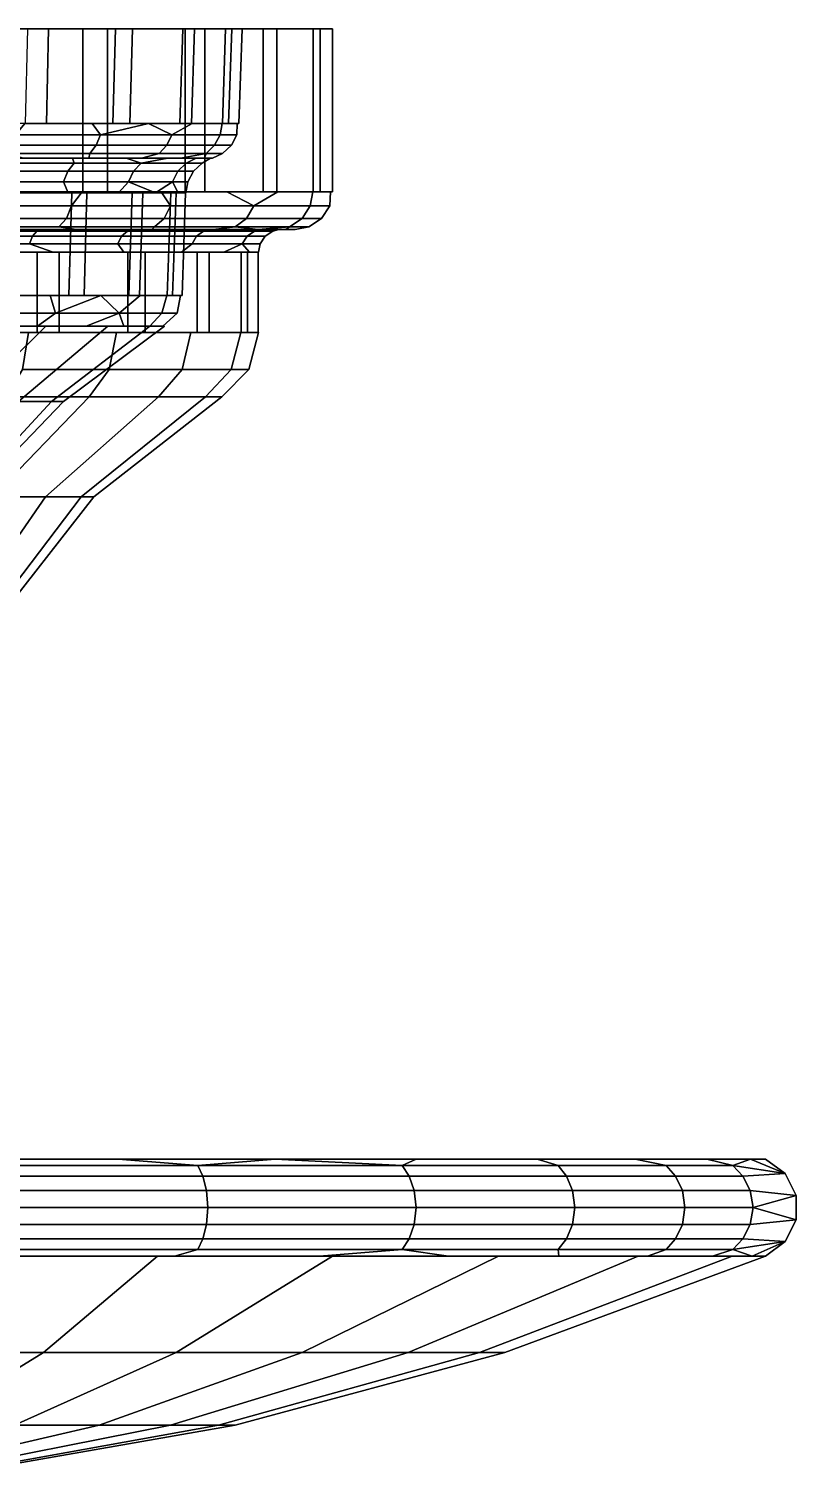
# Model space of a CAD drawing. Extents: x -16 to 16, y -20.9 to 0.1.
# Drawn here: x 4.96 to 15.99, y -20.63 to 0.13 of the extents above; entities that cross this region are included whole.
import ezdxf

# ---------------------------------------------------------------- set-up
doc = ezdxf.new("R2010")
doc.units = 0
doc.header["$MEASUREMENT"] = 0
doc.layers.add('PUXADOR', color=7, linetype='CONTINUOUS')

msp = doc.modelspace()

# ---------------------------------------------------------------- linework, layer by layer
at = {"layer": 'PUXADOR'}
for points in [[(5.246, 0.132, 6.082), (5.215, -1.229, 6.046), (3.764, -1.229, 7.042), (3.786, 0.132, 7.084)], [(3.988, 0.132, -8.433), (3.988, -2.212, -8.433), (5.739, -2.212, -7.354), (5.739, 0.132, -7.354)], [(6.093, 0.132, 7.063), (6.093, -2.212, 7.063), (4.397, -2.212, 8.227), (4.397, 0.132, 8.227)], [(4.911, 0.132, 7.931), (6.284, 0.132, 6.894), (4.721, 0.132, 6.498)], [(5.969, 0.132, 5.375), (4.721, 0.132, 6.498), (6.284, 0.132, 6.894)], [(4.911, 0.132, -7.931), (4.721, 0.132, -6.498), (6.284, 0.132, -6.894)], [(5.969, 0.132, -5.375), (6.284, 0.132, -6.894), (4.721, 0.132, -6.498)], [(4.942, 0.132, -6.332), (4.912, -1.229, -6.295), (6.172, -1.229, -5.065), (6.209, 0.132, -5.096)], [(6.451, 0.132, 4.785), (6.413, -1.229, 4.756), (5.215, -1.229, 6.046), (5.246, 0.132, 6.082)], [(5.739, 0.132, -7.354), (5.739, -2.212, -7.354), (7.211, -2.212, -5.918), (7.211, 0.132, -5.918)], [(6.284, 0.132, 6.894), (7.444, 0.132, 5.621), (5.969, 0.132, 5.375)], [(6.956, 0.132, 4.016), (5.969, 0.132, 5.375), (7.444, 0.132, 5.621)], [(6.284, 0.132, -6.894), (5.969, 0.132, -5.375), (7.444, 0.132, -5.621)], [(6.956, 0.132, -4.016), (7.444, 0.132, -5.621), (5.969, 0.132, -5.375)], [(7.492, 0.132, 5.557), (7.492, -2.212, 5.557), (6.093, -2.212, 7.063), (6.093, 0.132, 7.063)], [(6.209, 0.132, -5.096), (6.172, -1.229, -5.065), (7.132, -1.229, -3.59), (7.175, 0.132, -3.611)], [(7.343, 0.132, 3.255), (7.3, -1.229, 3.236), (6.413, -1.229, 4.756), (6.451, 0.132, 4.785)], [(8.35, 0.132, 4.158), (6.956, 0.132, 4.016), (7.444, 0.132, 5.621)], [(6.956, 0.132, 4.016), (8.35, 0.132, 4.158), (7.639, 0.132, 2.482)], [(6.956, 0.132, -4.016), (7.639, 0.132, -2.482), (8.35, 0.132, -4.158)], [(6.956, 0.132, -4.016), (8.35, 0.132, -4.158), (7.444, 0.132, -5.621)], [(7.175, 0.132, -3.611), (7.132, -1.229, -3.59), (7.745, -1.229, -1.94), (7.791, 0.132, -1.952)], [(7.211, 0.132, -5.918), (7.211, -2.212, -5.918), (8.332, -2.212, -4.194), (8.332, 0.132, -4.194)], [(7.878, 0.132, 1.567), (7.831, -1.229, 1.558), (7.3, -1.229, 3.236), (7.343, 0.132, 3.255)], [(8.528, 0.132, 3.78), (8.528, -2.212, 3.78), (7.492, -2.212, 5.557), (7.492, 0.132, 5.557)], [(8.972, 0.132, 2.553), (7.639, 0.132, 2.482), (8.35, 0.132, 4.158)], [(7.988, 0.132, 0.84), (7.639, 0.132, 2.482), (8.972, 0.132, 2.553)], [(7.639, 0.132, -2.482), (7.988, 0.132, -0.84), (8.972, 0.132, -2.553)], [(8.35, 0.132, -4.158), (7.639, 0.132, -2.482), (8.972, 0.132, -2.553)], [(7.791, 0.132, -1.952), (7.745, -1.229, -1.94), (7.982, -1.229, -0.196), (8.03, 0.132, -0.197)], [(8.03, 0.132, -0.197), (7.982, -1.229, -0.196), (7.831, -1.229, 1.558), (7.878, 0.132, 1.567)], [(8.972, 0.132, 2.553), (9.288, 0.132, 0.861), (7.988, 0.132, 0.84)], [(9.288, 0.132, -0.861), (7.988, 0.132, 0.84), (9.288, 0.132, 0.861)], [(8.972, 0.132, -2.553), (7.988, 0.132, -0.84), (9.288, 0.132, -0.861)], [(7.988, 0.132, 0.84), (9.288, 0.132, -0.861), (7.988, 0.132, -0.84)], [(8.332, 0.132, -4.194), (8.332, -2.212, -4.194), (9.049, -2.212, -2.267), (9.049, 0.132, -2.267)], [(9.149, 0.132, 1.82), (9.149, -2.212, 1.82), (8.528, -2.212, 3.78), (8.528, 0.132, 3.78)], [(9.049, 0.132, -2.267), (9.049, -2.212, -2.267), (9.325, -2.212, -0.229), (9.325, 0.132, -0.229)], [(9.325, 0.132, -0.229), (9.325, -2.212, -0.229), (9.149, -2.212, 1.82), (9.149, 0.132, 1.82)], [(5.874, -1.229, 5.408), (4.904, -1.229, 6.301), (4.773, -1.389, 6.364), (5.993, -1.389, 5.23)], [(4.904, -1.229, -6.301), (5.874, -1.229, -5.408), (5.993, -1.389, -5.23), (4.773, -1.389, -6.364)], [(6.684, -1.229, 4.367), (5.874, -1.229, 5.408), (5.993, -1.389, 5.23)], [(5.874, -1.229, -5.408), (6.684, -1.229, -4.367), (5.993, -1.389, -5.23)], [(6.684, -1.229, 4.367), (5.993, -1.389, 5.23), (7.019, -1.389, 3.743)], [(7.019, -1.389, -3.743), (5.993, -1.389, -5.23), (6.684, -1.229, -4.367)], [(7.019, -1.389, 3.743), (7.312, -1.229, 3.207), (6.684, -1.229, 4.367)], [(7.019, -1.389, -3.743), (6.684, -1.229, -4.367), (7.312, -1.229, -3.207)], [(7.019, -1.389, 3.743), (7.71, -1.389, 1.958), (7.74, -1.229, 1.96), (7.312, -1.229, 3.207)], [(7.312, -1.229, -3.207), (7.74, -1.229, -1.96), (7.71, -1.389, -1.958), (7.019, -1.389, -3.743)], [(7.957, -1.229, 0.659), (7.74, -1.229, 1.96), (7.71, -1.389, 1.958), (7.954, -1.389)], [(7.74, -1.229, -1.96), (7.957, -1.229, -0.659), (7.954, -1.389), (7.71, -1.389, -1.958)], [(7.954, -1.389), (7.957, -1.229, -0.659), (7.957, -1.229, 0.659)], [(5.932, -1.54, 5.177), (5.993, -1.389, 5.23), (4.773, -1.389, 6.364), (4.724, -1.54, 6.298)], [(4.724, -1.54, -6.298), (4.773, -1.389, -6.364), (5.993, -1.389, -5.23), (5.932, -1.54, -5.177)], [(6.947, -1.54, 3.705), (7.019, -1.389, 3.743), (5.993, -1.389, 5.23), (5.932, -1.54, 5.177)], [(5.932, -1.54, -5.177), (5.993, -1.389, -5.23), (7.019, -1.389, -3.743), (6.947, -1.54, -3.705)], [(7.631, -1.54, 1.938), (7.71, -1.389, 1.958), (7.019, -1.389, 3.743), (6.947, -1.54, 3.705)], [(6.947, -1.54, -3.705), (7.019, -1.389, -3.743), (7.71, -1.389, -1.958), (7.631, -1.54, -1.938)], [(7.873, -1.54), (7.954, -1.389), (7.71, -1.389, 1.958), (7.631, -1.54, 1.938)], [(7.631, -1.54, -1.938), (7.71, -1.389, -1.958), (7.954, -1.389), (7.873, -1.54)], [(5.838, -1.657, 5.095), (5.932, -1.54, 5.177), (4.724, -1.54, 6.298), (4.649, -1.657, 6.199)], [(4.649, -1.657, -6.199), (4.724, -1.54, -6.298), (5.932, -1.54, -5.177), (5.838, -1.657, -5.095)], [(5.838, -1.657, 5.095), (4.649, -1.657, 6.199), (4.886, -1.727, 5.823), (5.823, -1.727, 4.886)], [(4.649, -1.657, -6.199), (5.838, -1.657, -5.095), (5.823, -1.727, -4.886), (4.886, -1.727, -5.823)], [(6.837, -1.657, 3.646), (5.838, -1.657, 5.095), (5.823, -1.727, 4.886), (6.583, -1.727, 3.801)], [(5.838, -1.657, -5.095), (6.837, -1.657, -3.646), (6.583, -1.727, -3.801), (5.823, -1.727, -4.886)], [(6.837, -1.657, 3.646), (6.947, -1.54, 3.705), (5.932, -1.54, 5.177), (5.838, -1.657, 5.095)], [(5.838, -1.657, -5.095), (5.932, -1.54, -5.177), (6.947, -1.54, -3.705), (6.837, -1.657, -3.646)], [(7.51, -1.657, 1.907), (6.837, -1.657, 3.646), (6.583, -1.727, 3.801), (7.143, -1.727, 2.6)], [(6.837, -1.657, -3.646), (7.51, -1.657, -1.907), (7.143, -1.727, -2.6), (6.583, -1.727, -3.801)], [(7.51, -1.657, 1.907), (7.631, -1.54, 1.938), (6.947, -1.54, 3.705), (6.837, -1.657, 3.646)], [(6.837, -1.657, -3.646), (6.947, -1.54, -3.705), (7.631, -1.54, -1.938), (7.51, -1.657, -1.907)], [(7.51, -1.657, 1.907), (7.143, -1.727, 2.6), (7.486, -1.727, 1.32)], [(7.51, -1.657, -1.907), (7.486, -1.727, -1.32), (7.143, -1.727, -2.6)], [(7.748, -1.657), (7.51, -1.657, 1.907), (7.486, -1.727, 1.32), (7.601, -1.727)], [(7.51, -1.657, -1.907), (7.748, -1.657), (7.601, -1.727), (7.486, -1.727, -1.32)], [(7.748, -1.657), (7.873, -1.54), (7.631, -1.54, 1.938), (7.51, -1.657, 1.907)], [(7.51, -1.657, -1.907), (7.631, -1.54, -1.938), (7.873, -1.54), (7.748, -1.657)], [(5.616, -1.797, 4.901), (5.522, -1.915, 4.819), (4.398, -1.915, 5.864), (4.472, -1.797, 5.963)], [(4.472, -1.797, -5.963), (4.398, -1.915, -5.864), (5.522, -1.915, -4.819), (5.616, -1.797, -4.901)], [(5.616, -1.797, 4.901), (4.472, -1.797, 5.963), (4.669, -1.727, 5.998), (5.592, -1.727, 5.148)], [(4.472, -1.797, -5.963), (5.616, -1.797, -4.901), (5.592, -1.727, -5.148), (4.669, -1.727, -5.998)], [(6.577, -1.797, 3.508), (6.467, -1.915, 3.449), (5.522, -1.915, 4.819), (5.616, -1.797, 4.901)], [(5.616, -1.797, -4.901), (5.522, -1.915, -4.819), (6.467, -1.915, -3.449), (6.577, -1.797, -3.508)], [(6.577, -1.797, 3.508), (5.616, -1.797, 4.901), (5.592, -1.727, 5.148), (6.363, -1.727, 4.157)], [(5.616, -1.797, -4.901), (6.577, -1.797, -3.508), (6.363, -1.727, -4.157), (5.592, -1.727, -5.148)], [(6.577, -1.797, 3.508), (6.363, -1.727, 4.157), (6.961, -1.727, 3.053)], [(6.577, -1.797, -3.508), (6.961, -1.727, -3.053), (6.363, -1.727, -4.157)], [(7.225, -1.797, 1.835), (7.104, -1.915, 1.804), (6.467, -1.915, 3.449), (6.577, -1.797, 3.508)], [(6.577, -1.797, -3.508), (6.467, -1.915, -3.449), (7.104, -1.915, -1.804), (7.225, -1.797, -1.835)], [(7.225, -1.797, 1.835), (6.577, -1.797, 3.508), (6.961, -1.727, 3.053), (7.369, -1.727, 1.866)], [(6.577, -1.797, -3.508), (7.225, -1.797, -1.835), (7.369, -1.727, -1.866), (6.961, -1.727, -3.053)], [(7.454, -1.797), (7.33, -1.915), (7.104, -1.915, 1.804), (7.225, -1.797, 1.835)], [(7.225, -1.797, -1.835), (7.104, -1.915, -1.804), (7.33, -1.915), (7.454, -1.797)], [(7.454, -1.797), (7.225, -1.797, 1.835), (7.369, -1.727, 1.866), (7.575, -1.727, 0.628)], [(7.225, -1.797, -1.835), (7.454, -1.797), (7.575, -1.727, -0.628), (7.369, -1.727, -1.866)], [(7.575, -1.727, -0.628), (7.454, -1.797), (7.575, -1.727, 0.628)], [(5.522, -1.915, 4.819), (5.461, -2.065, 4.766), (4.349, -2.065, 5.798), (4.398, -1.915, 5.864)], [(4.398, -1.915, -5.864), (4.349, -2.065, -5.798), (5.461, -2.065, -4.766), (5.522, -1.915, -4.819)], [(5.529, -2.225, 4.64), (4.64, -2.225, 5.529), (4.349, -2.065, 5.798), (5.461, -2.065, 4.766)], [(4.64, -2.225, -5.529), (5.529, -2.225, -4.64), (5.461, -2.065, -4.766), (4.349, -2.065, -5.798)], [(6.467, -1.915, 3.449), (6.395, -2.065, 3.411), (5.461, -2.065, 4.766), (5.522, -1.915, 4.819)], [(5.522, -1.915, -4.819), (5.461, -2.065, -4.766), (6.395, -2.065, -3.411), (6.467, -1.915, -3.449)], [(6.251, -2.225, 3.609), (5.529, -2.225, 4.64), (5.461, -2.065, 4.766), (6.395, -2.065, 3.411)], [(5.529, -2.225, -4.64), (6.251, -2.225, -3.609), (6.395, -2.065, -3.411), (5.461, -2.065, -4.766)], [(6.395, -2.065, 3.411), (6.783, -2.225, 2.469), (6.251, -2.225, 3.609)], [(6.395, -2.065, -3.411), (6.251, -2.225, -3.609), (6.783, -2.225, -2.469)], [(7.104, -1.915, 1.804), (7.025, -2.065, 1.784), (6.395, -2.065, 3.411), (6.467, -1.915, 3.449)], [(6.467, -1.915, -3.449), (6.395, -2.065, -3.411), (7.025, -2.065, -1.784), (7.104, -1.915, -1.804)], [(6.395, -2.065, 3.411), (7.025, -2.065, 1.784), (6.783, -2.225, 2.469)], [(7.025, -2.065, -1.784), (6.395, -2.065, -3.411), (6.783, -2.225, -2.469)], [(6.783, -2.225, 2.469), (7.025, -2.065, 1.784), (7.108, -2.225, 1.253)], [(6.783, -2.225, -2.469), (7.108, -2.225, -1.253), (7.025, -2.065, -1.784)], [(7.33, -1.915), (7.248, -2.065), (7.025, -2.065, 1.784), (7.104, -1.915, 1.804)], [(7.104, -1.915, -1.804), (7.025, -2.065, -1.784), (7.248, -2.065), (7.33, -1.915)], [(7.025, -2.065, 1.784), (7.248, -2.065), (7.218, -2.225), (7.108, -2.225, 1.253)], [(7.108, -2.225, -1.253), (7.218, -2.225), (7.248, -2.065), (7.025, -2.065, -1.784)], [(5.574, -2.41, -7.432), (4.071, -2.41, -8.351), (4.44, -2.212, -8.204), (5.729, -2.212, -7.361)], [(4.071, -2.41, 8.351), (5.574, -2.41, 7.432), (5.729, -2.212, 7.361), (4.44, -2.212, 8.204)], [(4.441, -2.225, -5.69), (4.409, -3.702, -5.649), (5.54, -3.702, -4.546), (5.579, -2.225, -4.579)], [(5.797, -2.225, 4.3), (5.756, -3.702, 4.269), (4.681, -3.702, 5.426), (4.714, -2.225, 5.465)], [(5.579, -2.225, -4.579), (5.54, -3.702, -4.546), (6.401, -3.702, -3.222), (6.447, -2.225, -3.245)], [(7, -2.41, -6.109), (5.574, -2.41, -7.432), (5.729, -2.212, -7.361), (6.863, -2.212, -6.318)], [(5.574, -2.41, 7.432), (7, -2.41, 6.109), (6.863, -2.212, 6.318), (5.729, -2.212, 7.361)], [(6.599, -2.225, 2.925), (6.551, -3.702, 2.904), (5.756, -3.702, 4.269), (5.797, -2.225, 4.3)], [(6.447, -2.225, -3.245), (6.401, -3.702, -3.222), (6.951, -3.702, -1.741), (7.001, -2.225, -1.754)], [(7.079, -2.225, 1.408), (7.029, -3.702, 1.398), (6.551, -3.702, 2.904), (6.599, -2.225, 2.925)], [(8.197, -2.41, -4.372), (7, -2.41, -6.109), (6.863, -2.212, -6.318), (7.809, -2.212, -5.102)], [(7, -2.41, 6.109), (8.197, -2.41, 4.372), (7.809, -2.212, 5.102), (6.863, -2.212, 6.318)], [(7.001, -2.225, -1.754), (6.951, -3.702, -1.741), (7.164, -3.702, -0.176), (7.216, -2.225, -0.177)], [(7.216, -2.225, -0.177), (7.164, -3.702, -0.176), (7.029, -3.702, 1.398), (7.079, -2.225, 1.408)], [(8.197, -2.41, -4.372), (7.809, -2.212, -5.102), (8.542, -2.212, -3.747)], [(8.197, -2.41, 4.372), (8.542, -2.212, 3.747), (7.809, -2.212, 5.102)], [(9.004, -2.41, -2.287), (8.197, -2.41, -4.372), (8.542, -2.212, -3.747), (9.043, -2.212, -2.29)], [(8.197, -2.41, 4.372), (9.004, -2.41, 2.287), (9.043, -2.212, 2.29), (8.542, -2.212, 3.747)], [(9.043, -2.212, -2.29), (9.296, -2.212, -0.77), (9.29, -2.41), (9.004, -2.41, -2.287)], [(9.004, -2.41, 2.287), (9.29, -2.41), (9.296, -2.212, 0.77), (9.043, -2.212, 2.29)], [(9.296, -2.212, 0.77), (9.29, -2.41), (9.296, -2.212, -0.77)], [(5.574, -2.41, -7.432), (5.502, -2.594, -7.336), (4.018, -2.594, -8.243), (4.071, -2.41, -8.351)], [(4.071, -2.41, 8.351), (4.018, -2.594, 8.243), (5.502, -2.594, 7.336), (5.574, -2.41, 7.432)], [(7, -2.41, -6.109), (6.909, -2.594, -6.03), (5.502, -2.594, -7.336), (5.574, -2.41, -7.432)], [(5.574, -2.41, 7.432), (5.502, -2.594, 7.336), (6.909, -2.594, 6.03), (7, -2.41, 6.109)], [(8.197, -2.41, -4.372), (8.091, -2.594, -4.315), (6.909, -2.594, -6.03), (7, -2.41, -6.109)], [(7, -2.41, 6.109), (6.909, -2.594, 6.03), (8.091, -2.594, 4.315), (8.197, -2.41, 4.372)], [(9.004, -2.41, -2.287), (8.888, -2.594, -2.257), (8.091, -2.594, -4.315), (8.197, -2.41, -4.372)], [(8.197, -2.41, 4.372), (8.091, -2.594, 4.315), (8.888, -2.594, 2.257), (9.004, -2.41, 2.287)], [(9.29, -2.41), (9.17, -2.594), (8.888, -2.594, -2.257), (9.004, -2.41, -2.287)], [(9.004, -2.41, 2.287), (8.888, -2.594, 2.257), (9.17, -2.594), (9.29, -2.41)], [(5.502, -2.594, -7.336), (5.392, -2.714, -7.19), (3.938, -2.714, -8.078), (4.018, -2.594, -8.243)], [(4.018, -2.594, 8.243), (3.938, -2.714, 8.078), (5.392, -2.714, 7.19), (5.502, -2.594, 7.336)], [(6.909, -2.594, -6.03), (6.771, -2.714, -5.909), (5.392, -2.714, -7.19), (5.502, -2.594, -7.336)], [(5.502, -2.594, 7.336), (5.392, -2.714, 7.19), (6.771, -2.714, 5.909), (6.909, -2.594, 6.03)], [(8.091, -2.594, -4.315), (7.93, -2.714, -4.229), (6.771, -2.714, -5.909), (6.909, -2.594, -6.03)], [(6.909, -2.594, 6.03), (6.771, -2.714, 5.909), (7.93, -2.714, 4.229), (8.091, -2.594, 4.315)], [(8.888, -2.594, -2.257), (8.71, -2.714, -2.212), (7.93, -2.714, -4.229), (8.091, -2.594, -4.315)], [(8.091, -2.594, 4.315), (7.93, -2.714, 4.229), (8.71, -2.714, 2.212), (8.888, -2.594, 2.257)], [(9.17, -2.594), (8.987, -2.714), (8.71, -2.714, -2.212), (8.888, -2.594, -2.257)], [(8.888, -2.594, 2.257), (8.71, -2.714, 2.212), (8.987, -2.714), (9.17, -2.594)], [(4.971, -2.956, -6.628), (5.014, -2.847, -6.686), (3.662, -2.847, -7.512), (3.63, -2.956, -7.447)], [(3.63, -2.956, 7.447), (3.662, -2.847, 7.512), (5.014, -2.847, 6.686), (4.971, -2.956, 6.628)], [(5.014, -2.847, -6.686), (5.08, -2.774, -6.773), (3.71, -2.774, -7.611), (3.662, -2.847, -7.512)], [(3.662, -2.847, 7.512), (3.71, -2.774, 7.611), (5.08, -2.774, 6.773), (5.014, -2.847, 6.686)], [(5.274, -2.752, -6.776), (4.086, -2.752, -7.551), (3.71, -2.774, -7.611), (5.08, -2.774, -6.773)], [(4.086, -2.752, 7.551), (5.274, -2.752, 6.776), (5.08, -2.774, 6.773), (3.71, -2.774, 7.611)], [(5.649, -2.752, -6.732), (4.394, -2.752, -7.611), (3.938, -2.714, -8.078), (5.392, -2.714, -7.19)], [(4.394, -2.752, 7.611), (5.649, -2.752, 6.732), (5.392, -2.714, 7.19), (3.938, -2.714, 8.078)], [(4.52, -2.752, -7.3), (4.626, -2.752, -7.472), (5.784, -2.752, -6.345)], [(5.784, -2.752, 6.345), (4.626, -2.752, 7.472), (4.52, -2.752, 7.3)], [(5.921, -2.752, -6.495), (5.784, -2.752, -6.345), (4.626, -2.752, -7.472)], [(4.626, -2.752, 7.472), (5.784, -2.752, 6.345), (5.921, -2.752, 6.495)], [(6.242, -2.956, -5.448), (6.296, -2.847, -5.495), (5.014, -2.847, -6.686), (4.971, -2.956, -6.628)], [(4.971, -2.956, 6.628), (5.014, -2.847, 6.686), (6.296, -2.847, 5.495), (6.242, -2.956, 5.448)], [(6.296, -2.847, -5.495), (6.379, -2.774, -5.567), (5.08, -2.774, -6.773), (5.014, -2.847, -6.686)], [(5.014, -2.847, 6.686), (5.08, -2.774, 6.773), (6.379, -2.774, 5.567), (6.296, -2.847, 5.495)], [(6.317, -2.752, -5.815), (5.274, -2.752, -6.776), (5.08, -2.774, -6.773), (6.379, -2.774, -5.567)], [(5.274, -2.752, 6.776), (6.317, -2.752, 5.815), (6.379, -2.774, 5.567), (5.08, -2.774, 6.773)], [(6.732, -2.752, -5.649), (5.649, -2.752, -6.732), (5.392, -2.714, -7.19), (6.771, -2.714, -5.909)], [(5.649, -2.752, 6.732), (6.732, -2.752, 5.649), (6.771, -2.714, 5.909), (5.392, -2.714, 7.19)], [(5.784, -2.752, -6.345), (5.921, -2.752, -6.495), (6.852, -2.752, -5.174)], [(6.852, -2.752, 5.174), (5.921, -2.752, 6.495), (5.784, -2.752, 6.345)], [(7.013, -2.752, -5.296), (6.852, -2.752, -5.174), (5.921, -2.752, -6.495)], [(5.921, -2.752, 6.495), (6.852, -2.752, 5.174), (7.013, -2.752, 5.296)], [(7.31, -2.956, -3.899), (7.374, -2.847, -3.933), (6.296, -2.847, -5.495), (6.242, -2.956, -5.448)], [(6.242, -2.956, 5.448), (6.296, -2.847, 5.495), (7.374, -2.847, 3.933), (7.31, -2.956, 3.899)], [(7.374, -2.847, -3.933), (7.471, -2.774, -3.984), (6.379, -2.774, -5.567), (6.296, -2.847, -5.495)], [(6.296, -2.847, 5.495), (6.379, -2.774, 5.567), (7.471, -2.774, 3.984), (7.374, -2.847, 3.933)], [(7.188, -2.752, -4.696), (6.317, -2.752, -5.815), (6.379, -2.774, -5.567)], [(6.317, -2.752, 5.815), (7.188, -2.752, 4.696), (6.379, -2.774, 5.567)], [(7.188, -2.752, -4.696), (6.379, -2.774, -5.567), (7.471, -2.774, -3.984)], [(7.471, -2.774, 3.984), (6.379, -2.774, 5.567), (7.188, -2.752, 4.696)], [(7.611, -2.752, -4.394), (6.732, -2.752, -5.649), (6.771, -2.714, -5.909), (7.93, -2.714, -4.229)], [(6.732, -2.752, 5.649), (7.611, -2.752, 4.394), (7.93, -2.714, 4.229), (6.771, -2.714, 5.909)], [(6.852, -2.752, -5.174), (7.013, -2.752, -5.296), (7.686, -2.752, -3.827)], [(7.686, -2.752, 3.827), (7.013, -2.752, 5.296), (6.852, -2.752, 5.174)], [(7.867, -2.752, -3.917), (7.686, -2.752, -3.827), (7.013, -2.752, -5.296)], [(7.013, -2.752, 5.296), (7.686, -2.752, 3.827), (7.867, -2.752, 3.917)], [(7.471, -2.774, -3.984), (7.863, -2.752, -3.449), (7.188, -2.752, -4.696)], [(7.471, -2.774, 3.984), (7.188, -2.752, 4.696), (7.863, -2.752, 3.449)], [(8.03, -2.956, -2.039), (8.1, -2.847, -2.057), (7.374, -2.847, -3.933), (7.31, -2.956, -3.899)], [(7.31, -2.956, 3.899), (7.374, -2.847, 3.933), (8.1, -2.847, 2.057), (8.03, -2.956, 2.039)], [(8.1, -2.847, -2.057), (8.206, -2.774, -2.084), (7.471, -2.774, -3.984), (7.374, -2.847, -3.933)], [(7.374, -2.847, 3.933), (7.471, -2.774, 3.984), (8.206, -2.774, 2.084), (8.1, -2.847, 2.057)], [(8.323, -2.752, -2.108), (7.863, -2.752, -3.449), (7.471, -2.774, -3.984), (8.206, -2.774, -2.084)], [(7.863, -2.752, 3.449), (8.323, -2.752, 2.108), (8.206, -2.774, 2.084), (7.471, -2.774, 3.984)], [(7.93, -2.714, -4.229), (8.258, -2.752, -3.006), (7.611, -2.752, -4.394)], [(7.93, -2.714, 4.229), (7.611, -2.752, 4.394), (8.258, -2.752, 3.006)], [(8.258, -2.752, -2.35), (7.686, -2.752, -3.827), (7.867, -2.752, -3.917)], [(8.258, -2.752, 2.35), (7.867, -2.752, 3.917), (7.686, -2.752, 3.827)], [(7.867, -2.752, -3.917), (8.453, -2.752, -2.405), (8.258, -2.752, -2.35)], [(7.867, -2.752, 3.917), (8.258, -2.752, 2.35), (8.453, -2.752, 2.405)], [(8.258, -2.752, -3.006), (7.93, -2.714, -4.229), (8.71, -2.714, -2.212)], [(8.71, -2.714, 2.212), (7.93, -2.714, 4.229), (8.258, -2.752, 3.006)], [(8.285, -2.956), (8.357, -2.847), (8.1, -2.847, -2.057), (8.03, -2.956, -2.039)], [(8.03, -2.956, 2.039), (8.1, -2.847, 2.057), (8.357, -2.847), (8.285, -2.956)], [(8.357, -2.847), (8.467, -2.774), (8.206, -2.774, -2.084), (8.1, -2.847, -2.057)], [(8.1, -2.847, 2.057), (8.206, -2.774, 2.084), (8.467, -2.774), (8.357, -2.847)], [(8.557, -2.752, -0.709), (8.323, -2.752, -2.108), (8.206, -2.774, -2.084), (8.467, -2.774)], [(8.323, -2.752, 2.108), (8.557, -2.752, 0.709), (8.467, -2.774), (8.206, -2.774, 2.084)], [(8.71, -2.714, -2.212), (8.655, -2.752, -1.526), (8.258, -2.752, -3.006)], [(8.258, -2.752, 3.006), (8.655, -2.752, 1.526), (8.71, -2.714, 2.212)], [(8.549, -2.752, -0.792), (8.258, -2.752, -2.35), (8.453, -2.752, -2.405)], [(8.549, -2.752, 0.792), (8.453, -2.752, 2.405), (8.258, -2.752, 2.35)], [(8.453, -2.752, -2.405), (8.751, -2.752, -0.811), (8.549, -2.752, -0.792)], [(8.453, -2.752, 2.405), (8.549, -2.752, 0.792), (8.751, -2.752, 0.811)], [(8.467, -2.774), (8.557, -2.752, 0.709), (8.557, -2.752, -0.709)], [(8.751, -2.752, 0.811), (8.549, -2.752, -0.792), (8.751, -2.752, -0.811)], [(8.549, -2.752, -0.792), (8.751, -2.752, 0.811), (8.549, -2.752, 0.792)], [(8.71, -2.714, -2.212), (8.987, -2.714), (8.788, -2.752), (8.655, -2.752, -1.526)], [(8.655, -2.752, 1.526), (8.788, -2.752), (8.987, -2.714), (8.71, -2.714, 2.212)], [(3.532, -3.076, -7.469), (3.532, -4.23, -7.469), (5.083, -4.23, -6.513), (5.083, -3.076, -6.513)], [(4.971, -2.956, -6.628), (3.63, -2.956, -7.447), (4.131, -3.076, -7.155), (5.311, -3.076, -6.329)], [(3.63, -2.956, 7.447), (4.971, -2.956, 6.628), (5.311, -3.076, 6.329), (4.131, -3.076, 7.155)], [(5.397, -3.076, 6.256), (5.397, -4.23, 6.256), (3.895, -4.23, 7.286), (3.895, -3.076, 7.286)], [(6.242, -2.956, -5.448), (4.971, -2.956, -6.628), (5.311, -3.076, -6.329), (6.329, -3.076, -5.311)], [(4.971, -2.956, 6.628), (6.242, -2.956, 5.448), (6.329, -3.076, 5.311), (5.311, -3.076, 6.329)], [(5.083, -3.076, -6.513), (5.083, -4.23, -6.513), (6.387, -4.23, -5.241), (6.387, -3.076, -5.241)], [(6.636, -3.076, 4.922), (6.636, -4.23, 4.922), (5.397, -4.23, 6.256), (5.397, -3.076, 6.256)], [(7.31, -2.956, -3.899), (6.242, -2.956, -5.448), (6.329, -3.076, -5.311), (7.155, -3.076, -4.131)], [(6.242, -2.956, 5.448), (7.31, -2.956, 3.899), (7.155, -3.076, 4.131), (6.329, -3.076, 5.311)], [(6.387, -3.076, -5.241), (6.387, -4.23, -5.241), (7.38, -4.23, -3.715), (7.38, -3.076, -3.715)], [(7.553, -3.076, 3.348), (7.553, -4.23, 3.348), (6.636, -4.23, 4.922), (6.636, -3.076, 4.922)], [(8.03, -2.956, -2.039), (7.31, -2.956, -3.899), (7.155, -3.076, -4.131), (7.764, -3.076, -2.826)], [(7.31, -2.956, 3.899), (8.03, -2.956, 2.039), (7.764, -3.076, 2.826), (7.155, -3.076, 4.131)], [(7.38, -3.076, -3.715), (7.38, -4.23, -3.715), (8.014, -4.23, -2.008), (8.014, -3.076, -2.008)], [(8.103, -3.076, 1.612), (8.103, -4.23, 1.612), (7.553, -4.23, 3.348), (7.553, -3.076, 3.348)], [(8.03, -2.956, -2.039), (7.764, -3.076, -2.826), (8.136, -3.076, -1.435)], [(8.136, -3.076, 1.435), (7.764, -3.076, 2.826), (8.03, -2.956, 2.039)], [(8.014, -3.076, -2.008), (8.014, -4.23, -2.008), (8.26, -4.23, -0.203), (8.26, -3.076, -0.203)], [(8.285, -2.956), (8.03, -2.956, -2.039), (8.136, -3.076, -1.435), (8.262, -3.076)], [(8.03, -2.956, 2.039), (8.285, -2.956), (8.262, -3.076), (8.136, -3.076, 1.435)], [(8.26, -3.076, -0.203), (8.26, -4.23, -0.203), (8.103, -4.23, 1.612), (8.103, -3.076, 1.612)], [(5.272, -3.702, 4.854), (4.402, -3.702, 5.655), (4.256, -3.954, 5.675), (5.345, -3.954, 4.665)], [(4.402, -3.702, -5.655), (5.272, -3.702, -4.854), (5.345, -3.954, -4.665), (4.256, -3.954, -5.675)], [(5.345, -3.954, 4.665), (5.999, -3.702, 3.92), (5.272, -3.702, 4.854)], [(5.999, -3.702, -3.92), (5.345, -3.954, -4.665), (5.272, -3.702, -4.854)], [(6.26, -3.954, 3.338), (5.999, -3.702, 3.92), (5.345, -3.954, 4.665)], [(5.999, -3.702, -3.92), (6.26, -3.954, -3.338), (5.345, -3.954, -4.665)], [(6.563, -3.702, 2.879), (5.999, -3.702, 3.92), (6.26, -3.954, 3.338)], [(6.26, -3.954, -3.338), (5.999, -3.702, -3.92), (6.563, -3.702, -2.879)], [(6.26, -3.954, 3.338), (6.876, -3.954, 1.746), (6.947, -3.702, 1.759), (6.563, -3.702, 2.879)], [(6.563, -3.702, -2.879), (6.947, -3.702, -1.759), (6.876, -3.954, -1.746), (6.26, -3.954, -3.338)], [(7.142, -3.702, 0.592), (6.947, -3.702, 1.759), (6.876, -3.954, 1.746), (7.094, -3.954)], [(6.947, -3.702, -1.759), (7.142, -3.702, -0.592), (7.094, -3.954), (6.876, -3.954, -1.746)], [(7.094, -3.954), (7.142, -3.702, -0.592), (7.142, -3.702, 0.592)], [(4.113, -5.224, 3.59), (5.208, -4.142, 4.545), (4.147, -4.142, 5.53), (3.276, -5.224, 4.368)], [(3.276, -5.224, -4.368), (4.147, -4.142, -5.53), (5.208, -4.142, -4.545), (4.113, -5.224, -3.59)], [(4.817, -5.224, 2.569), (6.099, -4.142, 3.253), (5.208, -4.142, 4.545), (4.113, -5.224, 3.59)], [(4.113, -5.224, -3.59), (5.208, -4.142, -4.545), (6.099, -4.142, -3.253), (4.817, -5.224, -2.569)], [(5.345, -3.954, 4.665), (4.256, -3.954, 5.675), (4.246, -4.142, 5.455), (5.086, -4.142, 4.682)], [(4.256, -3.954, -5.675), (5.345, -3.954, -4.665), (5.086, -4.142, -4.682), (4.246, -4.142, -5.455)], [(5.291, -5.224, 1.344), (6.7, -4.142, 1.702), (6.099, -4.142, 3.253), (4.817, -5.224, 2.569)], [(4.817, -5.224, -2.569), (6.099, -4.142, -3.253), (6.7, -4.142, -1.702), (5.291, -5.224, -1.344)], [(6.26, -3.954, 3.338), (5.345, -3.954, 4.665), (5.086, -4.142, 4.682), (5.787, -4.142, 3.781)], [(5.345, -3.954, -4.665), (6.26, -3.954, -3.338), (5.787, -4.142, -3.781), (5.086, -4.142, -4.682)], [(5.459, -5.224), (6.912, -4.142), (6.7, -4.142, 1.702), (5.291, -5.224, 1.344)], [(5.291, -5.224, -1.344), (6.7, -4.142, -1.702), (6.912, -4.142), (5.459, -5.224)], [(6.26, -3.954, 3.338), (5.787, -4.142, 3.781), (6.33, -4.142, 2.777)], [(5.787, -4.142, -3.781), (6.26, -3.954, -3.338), (6.33, -4.142, -2.777)], [(6.876, -3.954, 1.746), (6.26, -3.954, 3.338), (6.33, -4.142, 2.777), (6.701, -4.142, 1.697)], [(6.701, -4.142, -1.697), (6.33, -4.142, -2.777), (6.26, -3.954, -3.338), (6.876, -3.954, -1.746)], [(6.876, -3.954, -1.746), (7.094, -3.954), (6.889, -4.142, -0.571), (6.701, -4.142, -1.697)], [(7.094, -3.954), (6.876, -3.954, 1.746), (6.701, -4.142, 1.697), (6.889, -4.142, 0.571)], [(7.094, -3.954), (6.889, -4.142, 0.571), (6.889, -4.142, -0.571)], [(6.119, -4.762, 5.34), (6.225, -4.23, 5.433), (4.957, -4.23, 6.61), (4.873, -4.762, 6.498)], [(4.873, -4.762, -6.498), (4.957, -4.23, -6.61), (6.225, -4.23, -5.433), (6.119, -4.762, -5.34)], [(7.166, -4.762, 3.822), (7.29, -4.23, 3.888), (6.225, -4.23, 5.433), (6.119, -4.762, 5.34)], [(6.119, -4.762, -5.34), (6.225, -4.23, -5.433), (7.29, -4.23, -3.888), (7.166, -4.762, -3.822)], [(7.872, -4.762, 1.999), (8.008, -4.23, 2.034), (7.29, -4.23, 3.888), (7.166, -4.762, 3.822)], [(7.166, -4.762, -3.822), (7.29, -4.23, -3.888), (8.008, -4.23, -2.034), (7.872, -4.762, -1.999)], [(8.122, -4.762), (8.262, -4.23), (8.008, -4.23, 2.034), (7.872, -4.762, 1.999)], [(7.872, -4.762, -1.999), (8.008, -4.23, -2.034), (8.262, -4.23), (8.122, -4.762)], [(5.83, -5.156, 5.088), (6.119, -4.762, 5.34), (4.873, -4.762, 6.498), (4.643, -5.156, 6.191)], [(4.643, -5.156, -6.191), (4.873, -4.762, -6.498), (6.119, -4.762, -5.34), (5.83, -5.156, -5.088)], [(6.828, -5.156, 3.641), (7.166, -4.762, 3.822), (6.119, -4.762, 5.34), (5.83, -5.156, 5.088)], [(5.83, -5.156, -5.088), (6.119, -4.762, -5.34), (7.166, -4.762, -3.822), (6.828, -5.156, -3.641)], [(7.5, -5.156, 1.905), (7.872, -4.762, 1.999), (7.166, -4.762, 3.822), (6.828, -5.156, 3.641)], [(6.828, -5.156, -3.641), (7.166, -4.762, -3.822), (7.872, -4.762, -1.999), (7.5, -5.156, -1.905)], [(7.738, -5.156), (8.122, -4.762), (7.872, -4.762, 1.999), (7.5, -5.156, 1.905)], [(7.5, -5.156, -1.905), (7.872, -4.762, -1.999), (8.122, -4.762), (7.738, -5.156)], [(4.441, -6.592, 3.876), (5.83, -5.156, 5.088), (4.643, -5.156, 6.191), (3.537, -6.592, 4.716)], [(3.537, -6.592, -4.716), (4.643, -5.156, -6.191), (5.83, -5.156, -5.088), (4.441, -6.592, -3.876)], [(5.201, -6.592, 2.774), (6.828, -5.156, 3.641), (5.83, -5.156, 5.088), (4.441, -6.592, 3.876)], [(4.441, -6.592, -3.876), (5.83, -5.156, -5.088), (6.828, -5.156, -3.641), (5.201, -6.592, -2.774)], [(5.713, -6.592, 1.451), (7.5, -5.156, 1.905), (6.828, -5.156, 3.641), (5.201, -6.592, 2.774)], [(5.201, -6.592, -2.774), (6.828, -5.156, -3.641), (7.5, -5.156, -1.905), (5.713, -6.592, -1.451)], [(5.895, -6.592), (7.738, -5.156), (7.5, -5.156, 1.905), (5.713, -6.592, 1.451)], [(5.713, -6.592, -1.451), (7.5, -5.156, -1.905), (7.738, -5.156), (5.895, -6.592)], [(4.075, -6.531, 1.035), (5.291, -5.224, 1.344), (4.817, -5.224, 2.569), (3.709, -6.531, 1.978)], [(3.709, -6.531, -1.978), (4.817, -5.224, -2.569), (5.291, -5.224, -1.344), (4.075, -6.531, -1.035)], [(4.204, -6.531), (5.459, -5.224), (5.291, -5.224, 1.344), (4.075, -6.531, 1.035)], [(4.075, -6.531, -1.035), (5.291, -5.224, -1.344), (5.459, -5.224), (4.204, -6.531)], [(3.892, -8.489, 2.076), (5.201, -6.592, 2.774), (4.441, -6.592, 3.876), (3.323, -8.489, 2.9)], [(3.323, -8.489, -2.9), (4.441, -6.592, -3.876), (5.201, -6.592, -2.774), (3.892, -8.489, -2.076)], [(4.275, -8.489, 1.086), (5.713, -6.592, 1.451), (5.201, -6.592, 2.774), (3.892, -8.489, 2.076)], [(3.892, -8.489, -2.076), (5.201, -6.592, -2.774), (5.713, -6.592, -1.451), (4.275, -8.489, -1.086)], [(4.411, -8.489), (5.895, -6.592), (5.713, -6.592, 1.451), (4.275, -8.489, 1.086)], [(4.275, -8.489, -1.086), (5.713, -6.592, -1.451), (5.895, -6.592), (4.411, -8.489)], [(3.816, -16.112, -15.071), (6.245, -16.112, -14.237), (7.392, -16.206, -13.86), (3.867, -16.206, -15.225)], [(6.245, -16.112, 14.237), (3.816, -16.112, 15.071), (3.867, -16.206, 15.225), (7.392, -16.206, 13.86)], [(3.933, -16.112, -3.933), (3.884, -16.112, -1.87), (7.866, -16.112, -3.933)], [(3.884, -16.112, -1.87), (7.866, -16.112), (7.866, -16.112, -3.933)], [(3.884, -16.112, 1.87), (7.866, -16.112, 3.933), (7.866, -16.112)], [(3.933, -16.112, 3.933), (7.866, -16.112, 3.933), (3.884, -16.112, 1.87)], [(3.884, -16.112, 1.87), (7.866, -16.112), (4.31, -16.112)], [(4.31, -16.112), (7.866, -16.112), (3.884, -16.112, -1.87)], [(3.933, -16.112, -7.866), (7.866, -16.112, -7.866), (7.866, -16.112, -11.8), (3.933, -16.112, -11.8)], [(3.933, -16.112, -3.933), (7.866, -16.112, -3.933), (7.866, -16.112, -7.866), (3.933, -16.112, -7.866)], [(3.933, -16.112, 7.866), (7.866, -16.112, 7.866), (7.866, -16.112, 3.933), (3.933, -16.112, 3.933)], [(3.933, -16.112, 11.8), (7.866, -16.112, 11.8), (7.866, -16.112, 7.866), (3.933, -16.112, 7.866)], [(3.933, -16.112, -11.8), (6.93, -16.112, -13.917), (4.254, -16.112, -14.953)], [(7.866, -16.112, -11.8), (6.93, -16.112, -13.917), (3.933, -16.112, -11.8)], [(4.254, -16.112, 14.953), (6.93, -16.112, 13.917), (3.933, -16.112, 11.8)], [(7.866, -16.112, 11.8), (3.933, -16.112, 11.8), (6.93, -16.112, 13.917)], [(6.245, -16.112, -14.237), (8.503, -16.112, -13.015), (7.392, -16.206, -13.86)], [(7.392, -16.206, 13.86), (8.503, -16.112, 13.015), (6.245, -16.112, 14.237)], [(6.93, -16.112, -13.917), (7.866, -16.112, -11.8), (9.369, -16.112, -12.406)], [(9.369, -16.112, 12.406), (7.866, -16.112, 11.8), (6.93, -16.112, 13.917)], [(8.503, -16.112, -13.015), (10.329, -16.206, -11.835), (7.392, -16.206, -13.86)], [(8.503, -16.112, 13.015), (7.392, -16.206, 13.86), (10.329, -16.206, 11.835)], [(7.866, -16.112, -3.933), (11.8, -16.112, -3.933), (11.8, -16.112, -7.866), (7.866, -16.112, -7.866)], [(7.866, -16.112), (11.8, -16.112), (11.8, -16.112, -3.933), (7.866, -16.112, -3.933)], [(7.866, -16.112, 3.933), (11.8, -16.112, 3.933), (11.8, -16.112), (7.866, -16.112)], [(7.866, -16.112, 7.866), (11.8, -16.112, 7.866), (11.8, -16.112, 3.933), (7.866, -16.112, 3.933)], [(7.866, -16.112, -11.8), (11.489, -16.112, -10.474), (9.369, -16.112, -12.406)], [(7.866, -16.112, -7.866), (11.8, -16.112, -7.866), (11.489, -16.112, -10.474)], [(7.866, -16.112, -11.8), (7.866, -16.112, -7.866), (11.489, -16.112, -10.474)], [(7.866, -16.112, 11.8), (9.369, -16.112, 12.406), (11.489, -16.112, 10.474)], [(11.8, -16.112, 7.866), (7.866, -16.112, 7.866), (11.489, -16.112, 10.474)], [(7.866, -16.112, 7.866), (7.866, -16.112, 11.8), (11.489, -16.112, 10.474)], [(10.329, -16.206, -11.835), (8.503, -16.112, -13.015), (10.529, -16.112, -11.438)], [(10.329, -16.206, 11.835), (10.529, -16.112, 11.438), (8.503, -16.112, 13.015)], [(10.529, -16.112, -11.438), (12.268, -16.112, -9.549), (12.567, -16.206, -9.425), (10.329, -16.206, -11.835)], [(12.268, -16.112, 9.549), (10.529, -16.112, 11.438), (10.329, -16.206, 11.835), (12.567, -16.206, 9.425)], [(11.489, -16.112, -10.474), (11.8, -16.112, -7.866), (13.218, -16.112, -8.184)], [(11.489, -16.112, 10.474), (13.218, -16.112, 8.184), (11.8, -16.112, 7.866)], [(14.497, -16.112, -5.616), (13.218, -16.112, -8.184), (11.8, -16.112, -7.866)], [(11.8, -16.112, -3.933), (15.282, -16.112, -2.857), (14.497, -16.112, -5.616)], [(11.8, -16.112, -3.933), (14.497, -16.112, -5.616), (11.8, -16.112, -7.866)], [(11.8, -16.112), (15.282, -16.112, -2.857), (11.8, -16.112, -3.933)], [(15.546, -16.112), (15.282, -16.112, -2.857), (11.8, -16.112)], [(15.282, -16.112, 2.857), (15.546, -16.112), (11.8, -16.112)], [(11.8, -16.112, 3.933), (15.282, -16.112, 2.857), (11.8, -16.112)], [(14.497, -16.112, 5.616), (15.282, -16.112, 2.857), (11.8, -16.112, 3.933)], [(13.218, -16.112, 8.184), (14.497, -16.112, 5.616), (11.8, -16.112, 7.866)], [(11.8, -16.112, 7.866), (14.497, -16.112, 5.616), (11.8, -16.112, 3.933)], [(12.268, -16.112, -9.549), (13.673, -16.112, -7.399), (14.12, -16.206, -6.883), (12.567, -16.206, -9.425)], [(13.673, -16.112, 7.399), (12.268, -16.112, 9.549), (12.567, -16.206, 9.425), (14.12, -16.206, 6.883)], [(13.673, -16.112, -7.399), (14.704, -16.112, -5.048), (15.08, -16.206, -4.398), (14.12, -16.206, -6.883)], [(14.704, -16.112, 5.048), (13.673, -16.112, 7.399), (14.12, -16.206, 6.883), (15.08, -16.206, 4.398)], [(14.704, -16.112, -5.048), (15.334, -16.112, -2.559), (15.08, -16.206, -4.398)], [(15.08, -16.206, 4.398), (15.334, -16.112, 2.559), (14.704, -16.112, 5.048)], [(15.334, -16.112, -2.559), (15.829, -16.32), (15.08, -16.206, -4.398)], [(15.334, -16.112, 2.559), (15.08, -16.206, 4.398), (15.829, -16.32)], [(15.829, -16.32), (15.334, -16.112, -2.559), (15.546, -16.112)], [(15.829, -16.32), (15.546, -16.112), (15.334, -16.112, 2.559)], [(3.904, -16.357, -15.37), (3.867, -16.206, -15.225), (7.392, -16.206, -13.86), (7.463, -16.357, -13.993)], [(7.463, -16.357, 13.993), (7.392, -16.206, 13.86), (3.867, -16.206, 15.225), (3.904, -16.357, 15.37)], [(3.93, -16.565, -15.476), (3.904, -16.357, -15.37), (7.463, -16.357, -13.993), (7.514, -16.565, -14.089)], [(7.514, -16.565, 14.089), (7.463, -16.357, 13.993), (3.904, -16.357, 15.37), (3.93, -16.565, 15.476)], [(7.463, -16.357, -13.993), (7.392, -16.206, -13.86), (10.329, -16.206, -11.835), (10.427, -16.357, -11.948)], [(10.427, -16.357, 11.948), (10.329, -16.206, 11.835), (7.392, -16.206, 13.86), (7.463, -16.357, 13.993)], [(7.514, -16.565, -14.089), (7.463, -16.357, -13.993), (10.427, -16.357, -11.948), (10.499, -16.565, -12.03)], [(10.499, -16.565, 12.03), (10.427, -16.357, 11.948), (7.463, -16.357, 13.993), (7.514, -16.565, 14.089)], [(10.427, -16.357, -11.948), (10.329, -16.206, -11.835), (12.567, -16.206, -9.425), (12.687, -16.357, -9.515)], [(12.687, -16.357, 9.515), (12.567, -16.206, 9.425), (10.329, -16.206, 11.835), (10.427, -16.357, 11.948)], [(10.499, -16.565, -12.03), (10.427, -16.357, -11.948), (12.687, -16.357, -9.515), (12.774, -16.565, -9.58)], [(12.774, -16.565, 9.58), (12.687, -16.357, 9.515), (10.427, -16.357, 11.948), (10.499, -16.565, 12.03)], [(12.687, -16.357, -9.515), (12.567, -16.206, -9.425), (14.12, -16.206, -6.883), (14.255, -16.357, -6.949)], [(14.255, -16.357, 6.949), (14.12, -16.206, 6.883), (12.567, -16.206, 9.425), (12.687, -16.357, 9.515)], [(12.774, -16.565, -9.58), (12.687, -16.357, -9.515), (14.255, -16.357, -6.949), (14.353, -16.565, -6.997)], [(14.353, -16.565, 6.997), (14.255, -16.357, 6.949), (12.687, -16.357, 9.515), (12.774, -16.565, 9.58)], [(14.255, -16.357, -6.949), (14.12, -16.206, -6.883), (15.08, -16.206, -4.398), (15.224, -16.357, -4.44)], [(15.224, -16.357, 4.44), (15.08, -16.206, 4.398), (14.12, -16.206, 6.883), (14.255, -16.357, 6.949)], [(14.353, -16.565, -6.997), (14.255, -16.357, -6.949), (15.224, -16.357, -4.44), (15.329, -16.565, -4.471)], [(15.329, -16.565, 4.471), (15.224, -16.357, 4.44), (14.255, -16.357, 6.949), (14.353, -16.565, 6.997)], [(15.224, -16.357, -4.44), (15.08, -16.206, -4.398), (15.829, -16.32)], [(15.829, -16.32), (15.08, -16.206, 4.398), (15.224, -16.357, 4.44)], [(15.329, -16.565, -4.471), (15.224, -16.357, -4.44), (15.829, -16.32), (15.987, -16.633)], [(15.987, -16.633), (15.829, -16.32), (15.224, -16.357, 4.44), (15.329, -16.565, 4.471)], [(3.94, -16.809, -15.515), (3.93, -16.565, -15.476), (7.514, -16.565, -14.089), (7.533, -16.809, -14.125)], [(7.533, -16.809, 14.125), (7.514, -16.565, 14.089), (3.93, -16.565, 15.476), (3.94, -16.809, 15.515)], [(7.533, -16.809, -14.125), (7.514, -16.565, -14.089), (10.499, -16.565, -12.03), (10.526, -16.809, -12.061)], [(10.526, -16.809, 12.061), (10.499, -16.565, 12.03), (7.514, -16.565, 14.089), (7.533, -16.809, 14.125)], [(10.526, -16.809, -12.061), (10.499, -16.565, -12.03), (12.774, -16.565, -9.58), (12.806, -16.809, -9.605)], [(12.806, -16.809, 9.605), (12.774, -16.565, 9.58), (10.499, -16.565, 12.03), (10.526, -16.809, 12.061)], [(12.806, -16.809, -9.605), (12.774, -16.565, -9.58), (14.353, -16.565, -6.997), (14.389, -16.809, -7.015)], [(14.389, -16.809, 7.015), (14.353, -16.565, 6.997), (12.774, -16.565, 9.58), (12.806, -16.809, 9.605)], [(14.389, -16.809, -7.015), (14.353, -16.565, -6.997), (15.329, -16.565, -4.471), (15.368, -16.809, -4.482)], [(15.368, -16.809, 4.482), (15.329, -16.565, 4.471), (14.353, -16.565, 6.997), (14.389, -16.809, 7.015)], [(15.368, -16.809, -4.482), (15.329, -16.565, -4.471), (15.987, -16.633)], [(15.329, -16.565, 4.471), (15.368, -16.809, 4.482), (15.987, -16.633)], [(3.93, -17.053, -15.476), (3.94, -16.809, -15.515), (7.533, -16.809, -14.125), (7.514, -17.053, -14.089)], [(7.514, -17.053, 14.089), (7.533, -16.809, 14.125), (3.94, -16.809, 15.515), (3.93, -17.053, 15.476)], [(7.514, -17.053, -14.089), (7.533, -16.809, -14.125), (10.526, -16.809, -12.061), (10.499, -17.053, -12.03)], [(10.499, -17.053, 12.03), (10.526, -16.809, 12.061), (7.533, -16.809, 14.125), (7.514, -17.053, 14.089)], [(10.499, -17.053, -12.03), (10.526, -16.809, -12.061), (12.806, -16.809, -9.605), (12.774, -17.053, -9.58)], [(12.774, -17.053, 9.58), (12.806, -16.809, 9.605), (10.526, -16.809, 12.061), (10.499, -17.053, 12.03)], [(12.774, -17.053, -9.58), (12.806, -16.809, -9.605), (14.389, -16.809, -7.015), (14.353, -17.053, -6.997)], [(14.353, -17.053, 6.997), (14.389, -16.809, 7.015), (12.806, -16.809, 9.605), (12.774, -17.053, 9.58)], [(14.353, -17.053, -6.997), (14.389, -16.809, -7.015), (15.368, -16.809, -4.482), (15.329, -17.053, -4.471)], [(15.329, -17.053, 4.471), (15.368, -16.809, 4.482), (14.389, -16.809, 7.015), (14.353, -17.053, 6.997)], [(15.987, -16.984), (15.329, -17.053, -4.471), (15.368, -16.809, -4.482)], [(15.987, -16.984), (15.368, -16.809, 4.482), (15.329, -17.053, 4.471)], [(15.368, -16.809, -4.482), (15.987, -16.633), (15.987, -16.984)], [(15.987, -16.633), (15.368, -16.809, 4.482), (15.987, -16.984)], [(15.987, -16.984), (15.829, -17.297), (15.224, -17.26, -4.44), (15.329, -17.053, -4.471)], [(15.829, -17.297), (15.987, -16.984), (15.329, -17.053, 4.471), (15.224, -17.26, 4.44)], [(3.904, -17.26, -15.37), (3.93, -17.053, -15.476), (7.514, -17.053, -14.089), (7.463, -17.26, -13.993)], [(7.463, -17.26, 13.993), (7.514, -17.053, 14.089), (3.93, -17.053, 15.476), (3.904, -17.26, 15.37)], [(7.463, -17.26, -13.993), (7.514, -17.053, -14.089), (10.499, -17.053, -12.03), (10.427, -17.26, -11.948)], [(10.427, -17.26, 11.948), (10.499, -17.053, 12.03), (7.514, -17.053, 14.089), (7.463, -17.26, 13.993)], [(10.427, -17.26, -11.948), (10.499, -17.053, -12.03), (12.774, -17.053, -9.58), (12.687, -17.26, -9.515)], [(12.687, -17.26, 9.515), (12.774, -17.053, 9.58), (10.499, -17.053, 12.03), (10.427, -17.26, 11.948)], [(12.687, -17.26, -9.515), (12.774, -17.053, -9.58), (14.353, -17.053, -6.997), (14.255, -17.26, -6.949)], [(14.255, -17.26, 6.949), (14.353, -17.053, 6.997), (12.774, -17.053, 9.58), (12.687, -17.26, 9.515)], [(14.255, -17.26, -6.949), (14.353, -17.053, -6.997), (15.329, -17.053, -4.471), (15.224, -17.26, -4.44)], [(15.224, -17.26, 4.44), (15.329, -17.053, 4.471), (14.353, -17.053, 6.997), (14.255, -17.26, 6.949)], [(3.867, -17.411, -15.225), (3.904, -17.26, -15.37), (7.463, -17.26, -13.993), (7.392, -17.411, -13.86)], [(7.392, -17.411, 13.86), (7.463, -17.26, 13.993), (3.904, -17.26, 15.37), (3.867, -17.411, 15.225)], [(3.867, -17.411, -15.225), (7.392, -17.411, -13.86), (7.058, -17.505, -13.852), (4.804, -17.505, -14.785)], [(7.392, -17.411, 13.86), (3.867, -17.411, 15.225), (4.804, -17.505, 14.785), (7.058, -17.505, 13.852)], [(7.392, -17.411, -13.86), (10.329, -17.411, -11.835), (9.138, -17.505, -12.577), (7.058, -17.505, -13.852)], [(10.329, -17.411, 11.835), (7.392, -17.411, 13.86), (7.058, -17.505, 13.852), (9.138, -17.505, 12.577)], [(7.392, -17.411, -13.86), (7.463, -17.26, -13.993), (10.427, -17.26, -11.948), (10.329, -17.411, -11.835)], [(10.329, -17.411, 11.835), (10.427, -17.26, 11.948), (7.463, -17.26, 13.993), (7.392, -17.411, 13.86)], [(10.329, -17.411, -11.835), (10.993, -17.505, -10.993), (9.138, -17.505, -12.577)], [(10.329, -17.411, 11.835), (9.138, -17.505, 12.577), (10.993, -17.505, 10.993)], [(10.329, -17.411, -11.835), (10.427, -17.26, -11.948), (12.687, -17.26, -9.515), (12.567, -17.411, -9.425)], [(12.567, -17.411, 9.425), (12.687, -17.26, 9.515), (10.427, -17.26, 11.948), (10.329, -17.411, 11.835)], [(10.329, -17.411, -11.835), (12.567, -17.411, -9.425), (12.577, -17.505, -9.138), (10.993, -17.505, -10.993)], [(12.567, -17.411, 9.425), (10.329, -17.411, 11.835), (10.993, -17.505, 10.993), (12.577, -17.505, 9.138)], [(12.567, -17.411, -9.425), (12.687, -17.26, -9.515), (14.255, -17.26, -6.949), (14.12, -17.411, -6.883)], [(14.12, -17.411, 6.883), (14.255, -17.26, 6.949), (12.687, -17.26, 9.515), (12.567, -17.411, 9.425)], [(12.567, -17.411, -9.425), (14.12, -17.411, -6.883), (13.852, -17.505, -7.058), (12.577, -17.505, -9.138)], [(14.12, -17.411, 6.883), (12.567, -17.411, 9.425), (12.577, -17.505, 9.138), (13.852, -17.505, 7.058)], [(14.12, -17.411, -6.883), (15.08, -17.411, -4.398), (14.785, -17.505, -4.804), (13.852, -17.505, -7.058)], [(15.08, -17.411, 4.398), (14.12, -17.411, 6.883), (13.852, -17.505, 7.058), (14.785, -17.505, 4.804)], [(14.12, -17.411, -6.883), (14.255, -17.26, -6.949), (15.224, -17.26, -4.44), (15.08, -17.411, -4.398)], [(15.08, -17.411, 4.398), (15.224, -17.26, 4.44), (14.255, -17.26, 6.949), (14.12, -17.411, 6.883)], [(15.08, -17.411, -4.398), (15.355, -17.505, -2.432), (14.785, -17.505, -4.804)], [(15.08, -17.411, 4.398), (14.785, -17.505, 4.804), (15.355, -17.505, 2.432)], [(15.08, -17.411, -4.398), (15.224, -17.26, -4.44), (15.829, -17.297)], [(15.829, -17.297), (15.224, -17.26, 4.44), (15.08, -17.411, 4.398)], [(15.355, -17.505, -2.432), (15.08, -17.411, -4.398), (15.829, -17.297)], [(15.355, -17.505, 2.432), (15.829, -17.297), (15.08, -17.411, 4.398)], [(15.829, -17.297), (15.546, -17.505), (15.355, -17.505, -2.432)], [(15.829, -17.297), (15.355, -17.505, 2.432), (15.546, -17.505)], [(5.172, -18.892, 10.608), (6.812, -17.505, 13.974), (4.353, -17.505, 14.925), (3.304, -18.892, 11.33)], [(3.304, -18.892, -11.33), (4.353, -17.505, -14.925), (6.812, -17.505, -13.974), (5.172, -18.892, -10.608)], [(7.081, -18.892, 9.441), (9.328, -17.505, 12.437), (6.812, -17.505, 13.974), (5.172, -18.892, 10.608)], [(5.172, -18.892, -10.608), (6.812, -17.505, -13.974), (9.328, -17.505, -12.437), (7.081, -18.892, -9.441)], [(8.892, -18.892, 7.76), (11.713, -17.505, 10.222), (9.328, -17.505, 12.437), (7.081, -18.892, 9.441)], [(7.081, -18.892, -9.441), (9.328, -17.505, -12.437), (11.713, -17.505, -10.222), (8.892, -18.892, -7.76)], [(10.413, -18.892, 5.554), (13.717, -17.505, 7.316), (11.713, -17.505, 10.222), (8.892, -18.892, 7.76)], [(8.892, -18.892, -7.76), (11.713, -17.505, -10.222), (13.717, -17.505, -7.316), (10.413, -18.892, -5.554)], [(11.439, -18.892, 2.905), (15.068, -17.505, 3.827), (13.717, -17.505, 7.316), (10.413, -18.892, 5.554)], [(10.413, -18.892, -5.554), (13.717, -17.505, -7.316), (15.068, -17.505, -3.827), (11.439, -18.892, -2.905)], [(11.802, -18.892), (15.546, -17.505), (15.068, -17.505, 3.827), (11.439, -18.892, 2.905)], [(11.439, -18.892, -2.905), (15.068, -17.505, -3.827), (15.546, -17.505), (11.802, -18.892)], [(3.475, -19.937, 7.128), (5.172, -18.892, 10.608), (3.304, -18.892, 11.33), (2.221, -19.937, 7.613)], [(2.221, -19.937, -7.613), (3.304, -18.892, -11.33), (5.172, -18.892, -10.608), (3.475, -19.937, -7.128)], [(4.758, -19.937, 6.344), (7.081, -18.892, 9.441), (5.172, -18.892, 10.608), (3.475, -19.937, 7.128)], [(3.475, -19.937, -7.128), (5.172, -18.892, -10.608), (7.081, -18.892, -9.441), (4.758, -19.937, -6.344)], [(5.975, -19.937, 5.215), (8.892, -18.892, 7.76), (7.081, -18.892, 9.441), (4.758, -19.937, 6.344)], [(4.758, -19.937, -6.344), (7.081, -18.892, -9.441), (8.892, -18.892, -7.76), (5.975, -19.937, -5.215)], [(6.997, -19.937, 3.732), (10.413, -18.892, 5.554), (8.892, -18.892, 7.76), (5.975, -19.937, 5.215)], [(5.975, -19.937, -5.215), (8.892, -18.892, -7.76), (10.413, -18.892, -5.554), (6.997, -19.937, -3.732)], [(7.686, -19.937, 1.952), (11.439, -18.892, 2.905), (10.413, -18.892, 5.554), (6.997, -19.937, 3.732)], [(6.997, -19.937, -3.732), (10.413, -18.892, -5.554), (11.439, -18.892, -2.905), (7.686, -19.937, -1.952)], [(7.93, -19.937), (11.802, -18.892), (11.439, -18.892, 2.905), (7.686, -19.937, 1.952)], [(7.686, -19.937, -1.952), (11.439, -18.892, -2.905), (11.802, -18.892), (7.93, -19.937)], [(2.999, -20.625, 2.617), (5.975, -19.937, 5.215), (4.758, -19.937, 6.344), (2.388, -20.625, 3.184)], [(2.388, -20.625, -3.184), (4.758, -19.937, -6.344), (5.975, -19.937, -5.215), (2.999, -20.625, -2.617)], [(3.512, -20.625, 1.873), (6.997, -19.937, 3.732), (5.975, -19.937, 5.215), (2.999, -20.625, 2.617)], [(2.999, -20.625, -2.617), (5.975, -19.937, -5.215), (6.997, -19.937, -3.732), (3.512, -20.625, -1.873)], [(3.858, -20.625, 0.98), (7.686, -19.937, 1.952), (6.997, -19.937, 3.732), (3.512, -20.625, 1.873)], [(3.512, -20.625, -1.873), (6.997, -19.937, -3.732), (7.686, -19.937, -1.952), (3.858, -20.625, -0.98)], [(3.98, -20.625), (7.93, -19.937), (7.686, -19.937, 1.952), (3.858, -20.625, 0.98)], [(3.858, -20.625, -0.98), (7.686, -19.937, -1.952), (7.93, -19.937), (3.98, -20.625)]]:
    msp.add_3dface(points, dxfattribs=at)

doc.saveas('drawing.dxf')
